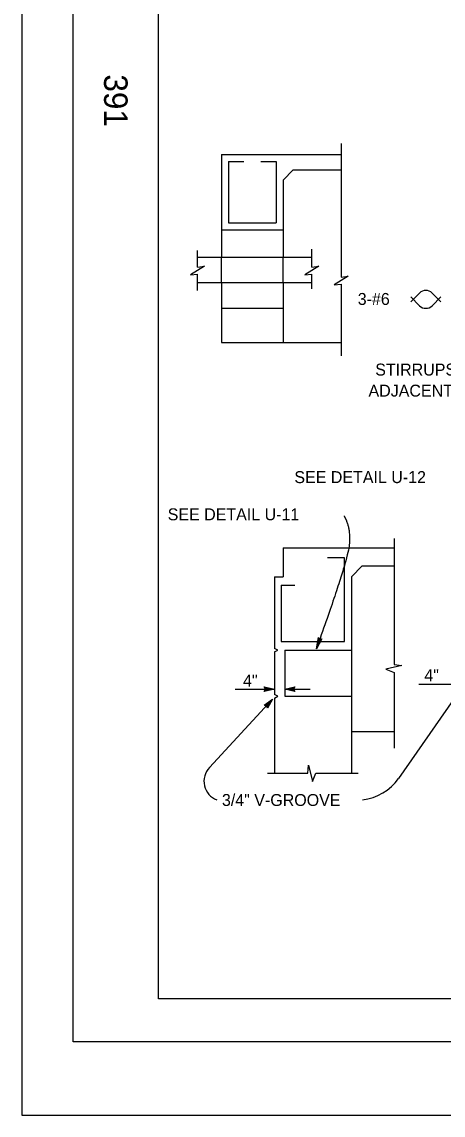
# Model space of a CAD drawing. Extents: x -894 to 866, y -472 to 714.
# Drawn here: x -894 to -648, y -472 to 168 of the extents above; entities that cross this region are included whole.
import ezdxf

# ---------------------------------------------------------------- set-up
doc = ezdxf.new("R2010")
doc.units = 0
for name, color, linetype in [('56 Stage 3 Anno', 7, 'Continuous'), ('57 Undefined', 7, 'Continuous'), ('60 Nongeo Data', 7, 'Continuous'), ('border_PLOTTING-ELEMENTS', 7, 'Continuous'), ('border_rw_22x34_Cut_Lines', 7, 'Continuous'), ('border_SHEET', 7, 'Continuous'), ('border_WITHIN-BORDER-anno', 7, 'Continuous')]:
    doc.layers.add(name, color=color, linetype=linetype)

msp = doc.modelspace()

# ---------------------------------------------------------------- linework, layer by layer
at = {"layer": '56 Stage 3 Anno'}
for p, q in [((-721.69, -199.42), (-720.5, -192.87)), ((-721.69, -199.42), (-720.3, -193.12)), ((-720.1, -193.37), (-721.69, -199.42)), ((-718.44, -193.61), (-721.69, -199.42)), ((-719.9, -193.62), (-721.69, -199.42)), ((-718.76, -193.68), (-721.69, -199.42)), ((-721.69, -199.42), (-719.07, -193.74)), ((-721.69, -199.42), (-719.39, -193.81)), ((-719.7, -193.88), (-721.69, -199.42)), ((-720.1, -193.37), (-720.5, -192.87)), ((-719.7, -193.88), (-720.1, -193.37)), ((-719.07, -193.74), (-719.7, -193.88)), ((-719.07, -193.74), (-718.44, -193.61)), ((-769.16, -223.06), (-746.21, -223.06)), ((-751.41, -223.06), (-752.21, -221.72)), ((-752.21, -221.72), (-752.21, -221.72)), ((-752.21, -221.72), (-746.21, -223.06)), ((-746.21, -223.06), (-752.21, -224.39)), ((-752.21, -224.39), (-751.41, -223.06)), ((-751.99, -222.07), (-747.59, -223.06)), ((-747.6, -223.06), (-751.97, -224.03)), ((-748.97, -223.05), (-751.8, -223.68)), ((-751.76, -222.43), (-748.97, -223.05)), ((-751.58, -222.78), (-750.35, -223.05)), ((-750.35, -223.05), (-751.56, -223.32)), ((-746.21, -223.06), (-746.21, -223.06)), ((-740.21, -223.06), (-734.21, -221.73)), ((-740.21, -223.06), (-725.39, -223.06)), ((-734.21, -224.4), (-740.21, -223.06)), ((-740.21, -223.06), (-740.21, -223.06)), ((-734.42, -224.04), (-738.83, -223.06)), ((-738.82, -223.05), (-734.44, -222.08)), ((-737.44, -223.06), (-734.62, -222.43)), ((-734.66, -223.68), (-737.44, -223.06)), ((-736.06, -223.06), (-734.85, -222.79)), ((-734.83, -223.33), (-736.06, -223.06)), ((-734.21, -221.73), (-735.01, -223.06)), ((-735.01, -223.06), (-734.21, -224.4)), ((-734.21, -221.73), (-734.21, -221.73)), ((-661.77, -220.11), (-640.21, -220.11)), ((-747.27, -228.94), (-784.17, -269)), ((-752.28, -232.5), (-747.27, -228.94)), ((-752.21, -224.39), (-752.21, -224.39)), ((-751.87, -232.58), (-748.19, -229.97)), ((-748.2, -229.98), (-750.4, -233.88)), ((-747.27, -228.94), (-750.29, -234.29)), ((-747.27, -228.94), (-747.27, -228.94)), ((-734.21, -224.4), (-734.21, -224.4)), ((-641.51, -229.15), (-673.58, -275.48)), ((-750.75, -232.81), (-752.28, -232.5)), ((-752.28, -232.5), (-752.28, -232.5)), ((-751.44, -232.65), (-749.12, -230.99)), ((-751.07, -232.75), (-750.04, -232.02)), ((-750.29, -234.29), (-750.75, -232.81)), ((-750.04, -232.02), (-750.65, -233.1)), ((-749.12, -230.99), (-750.54, -233.51)), ((-750.29, -234.29), (-750.29, -234.29))]:
    msp.add_line(p, q, dxfattribs=at)
for centre, radius, start, end in [((-776.03, -277.06), 11.46, 135.29181, 250.28296), ((-698.81, -256.86), 31.36, 277.57768, 323.57796)]:
    msp.add_arc(centre, radius, start, end, dxfattribs=at)
msp.add_open_spline([(-705.48, -121.69), (-701.53, -128.46), (-703.33, -148.3), (-721.69, -199.42)], degree=2, dxfattribs=at)
at = {"layer": '57 Undefined'}
for p, q in [((-666.45, 3.65), (-661.33, 8.77)), ((-666.45, 6.48), (-661.32, 1.35)), ((-653.93, 1.36), (-648.8, 6.48)), ((-653.92, 8.77), (-648.8, 3.65))]:
    msp.add_line(p, q, dxfattribs=at)
for start, end in [(45.02249, 134.96659), (225.22269, 314.95268)]:
    msp.add_arc((-657.63, 5.07), 5.24, start, end, dxfattribs=at)
at = {"layer": '60 Nongeo Data'}
for p, q in [((-707.19, 96.22), (-707.19, 18.16)), ((-777.19, 89.87), (-707.19, 89.87)), ((-777.19, 89.87), (-777.19, 29.87)), ((-773.19, 85.87), (-773.19, 49.87)), ((-773.19, 85.87), (-764.19, 85.87)), ((-754.19, 85.87), (-745.19, 85.87)), ((-745.19, 85.87), (-745.19, 49.87)), ((-741.19, 74.87), (-735.19, 80.87)), ((-735.19, 80.87), (-707.19, 80.87)), ((-741.19, 74.87), (-741.19, 29.87)), ((-777.19, 45.87), (-741.19, 45.87)), ((-773.19, 49.87), (-745.19, 49.87)), ((-791.18, 24.01), (-791.18, 33.71)), ((-724.32, 24.01), (-724.32, 34.38)), ((-791.18, 29.87), (-724.32, 29.87)), ((-777.19, 14.87), (-777.19, 29.87)), ((-741.19, 14.87), (-741.19, 29.87)), ((-791.18, 10.31), (-791.18, 19.92)), ((-724.32, 11.31), (-724.32, 19.92)), ((-791.18, 14.87), (-724.32, 14.87)), ((-777.19, 14.87), (-777.19, -20.13)), ((-741.19, 14.87), (-741.19, -20.13)), ((-707.19, 14.07), (-707.19, -27.97)), ((-777.19, -0.13), (-741.19, -0.13)), ((-777.19, -20.13), (-707.19, -20.13)), ((-741.21, -140.28), (-741.21, -157.28)), ((-741.21, -140.28), (-676.21, -140.28)), ((-676.21, -134.95), (-676.21, -208.7)), ((-705.21, -146.28), (-715.21, -146.28)), ((-705.21, -195.28), (-705.21, -146.28)), ((-701.21, -157.28), (-694.84, -150.92)), ((-694.84, -150.92), (-676.21, -150.92)), ((-746.21, -157.28), (-741.21, -157.28)), ((-746.21, -157.28), (-746.21, -199.28)), ((-701.21, -157.28), (-701.21, -272.28)), ((-742.21, -162.28), (-742.21, -195.28)), ((-742.21, -162.28), (-734.21, -162.28)), ((-742.21, -195.28), (-705.21, -195.28)), ((-705.21, -195.28), (-705.21, -195.28)), ((-744.21, -200.28), (-746.21, -199.28)), ((-746.21, -201.28), (-744.21, -200.28)), ((-746.21, -201.28), (-746.21, -226.28)), ((-740.21, -200.28), (-701.21, -200.28)), ((-740.21, -200.28), (-740.21, -227.28)), ((-671.6, -209.18), (-681.09, -211.37)), ((-676.21, -208.7), (-671.6, -209.18)), ((-681.09, -211.37), (-676.21, -213.32)), ((-676.21, -213.32), (-676.21, -257.62)), ((-744.21, -227.28), (-746.21, -226.28)), ((-746.21, -228.28), (-744.21, -227.28)), ((-746.21, -228.28), (-746.21, -272.28)), ((-740.21, -227.28), (-701.21, -227.28)), ((-701.21, -247.92), (-676.21, -247.92)), ((-726.68, -272.28), (-726.2, -267.67)), ((-726.2, -267.67), (-724.01, -277.16)), ((-750.21, -272.28), (-726.68, -272.28)), ((-724.01, -277.16), (-722.06, -272.28)), ((-722.06, -272.28), (-697.15, -272.28))]:
    msp.add_line(p, q, dxfattribs=at)
for points in [[(-791.18, 24.01), (-787.08, 24.53), (-795.27, 19.41), (-791.18, 19.92)], [(-724.32, 24.01), (-720.23, 24.53), (-728.42, 19.41), (-724.32, 19.92)], [(-707.19, 18.16), (-703.1, 18.68), (-711.29, 13.56), (-707.19, 14.07)]]:
    msp.add_lwpolyline(points, dxfattribs=at)
at = {"layer": 'border_PLOTTING-ELEMENTS'}
for points in [[(-894.04, -472.44), (865.96, -472.44), (865.96, 713.56), (-894.04, 713.56)], [(-864.04, 670.56), (835.96, 670.56), (835.96, -429.44), (-864.04, -429.44)]]:
    msp.add_lwpolyline(points, close=True, dxfattribs=at)
at = {"layer": 'border_rw_22x34_Cut_Lines'}
msp.add_lwpolyline([(-864.04, 670.56), (835.96, 670.56), (835.96, -429.44), (-864.04, -429.44)], close=True, dxfattribs=at)
at = {"layer": 'border_SHEET'}
for p, q in [((-814.04, -404.44), (-814.04, 645.56)), ((810.96, -404.44), (-814.04, -404.44))]:
    msp.add_line(p, q, dxfattribs=at)

# ---------------------------------------------------------------- texts
at = {"layer": '57 Undefined'}
for s, p in [('3-#6', (-697.48, 1.81)), ('STIRRUPS SAME SHAPE AS', (-687.24, -39.53)), ('ADJACENT STIRRUPS. NOTE 5', (-691.18, -51.85)), ('SEE DETAIL U-12', (-734.56, -102.48)), ('SEE DETAIL U-11', (-808.69, -124.26)), ('4"', (-764.6, -221.56)), ('4"', (-658.51, -218.47)), ('3/4" V-GROOVE', (-776.96, -291.48))]:
    msp.add_text(s, height=7, dxfattribs=at).set_placement(p)
at = {"layer": 'border_WITHIN-BORDER-anno'}
msp.add_text('391', height=13.78, rotation=270, dxfattribs=at).set_placement((-845.95, 136.77))

doc.saveas('drawing.dxf')
